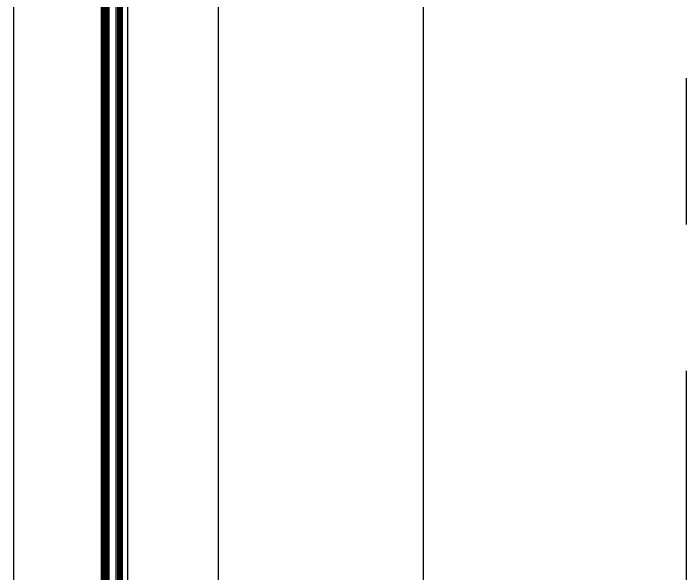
# Model space of a CAD drawing. Header units: millimetres. Extents: x 434053 to 1059003, y -2417481 to 936527.
# Drawn here: x 640920 to 642070, y -2235093 to -2234135 of the extents above; entities that cross this region are included whole.
import ezdxf
from ezdxf.xclip import XClip

# ---------------------------------------------------------------- set-up
doc = ezdxf.new("R2010")
doc.units = ezdxf.units.MM
doc.header["$LTSCALE"] = 1000
doc.header["$MEASUREMENT"] = 0
doc.header["$XCLIPFRAME"] = 0
doc.linetypes.add('CENTER', pattern=[2, 1.25, -0.25, 0.25, -0.25])
doc.linetypes.add('HIDDEN', pattern=[9.525, 6.35, -3.175])
for name, color, linetype in [('EXTRUSION-V', 141, 'Continuous'), ('GLASS', 1, 'Continuous'), ('GLASS-V', 11, 'Continuous'), ('GRID', 8, 'CENTER'), ('HZHZNEWPLOTLAYER#@$TT', 7, 'Continuous'), ('SILICONE', 8, 'Continuous'), ('SILICONE-V', 9, 'Continuous')]:
    doc.layers.add(name, color=color, linetype=linetype)
doc.layers.add('S-COLS-PROJ', color=150, linetype='Continuous', lineweight=25)

# ---------------------------------------------------------------- blocks, each defined once
blk = doc.blocks.new('*U416')
at = {"layer": 'GLASS-V'}
h = blk.add_hatch(dxfattribs=at)
h.set_pattern_fill('HONEY', color=256, scale=10, angle=90, style=0)
h.set_pattern_definition([(90, (-8261.038, 34583.1971), (1.08253175, 1.875), [1.25, -2.5]), (330, (-8261.038, 34583.1971), (1.082531757, -1.874999996), [1.25, -2.5]), (30, (-8261.038, 34583.1971), (2.165063507, 4e-09), [-2.5, 1.25])])
edge = h.paths.add_edge_path()
edge.add_arc((14.8, 12.3), 0.2, 218, 270, ccw=False)
edge.add_line((14.6, 12.1), (13.3, 13.8))
edge.add_arc((13.5, 13.9), 0.2, 180, 218, ccw=False)
edge.add_line((13.3, 13.9), (13.3, 17.5))
edge.add_line((13.3, 17.5), (13.3, 21.1))
edge.add_arc((13.5, 21.1), 0.2, 142, 180, ccw=False)
edge.add_line((13.3, 21.2), (14.6, 22.9))
edge.add_arc((14.8, 22.8), 0.2, 90, 142, ccw=False)
edge.add_line((14.8, 23), (19.5, 23))
edge.add_arc((19.5, 22.8), 0.2, 0, 90, ccw=False)
edge.add_line((19.7, 22.7), (19.7, 12.2))
edge.add_arc((19.5, 12.3), 0.2, 270, 360, ccw=False)
edge.add_line((19.5, 12.1), (14.8, 12.1))
at = {"layer": 'SILICONE'}
h = blk.add_hatch(dxfattribs=at)
h.set_pattern_fill('DOTS', color=256, scale=3, angle=180, style=0)
h.set_pattern_definition([(180, (-2314.46293, 32414.2856), (-0.09375, -0.1875), [0, -0.1875])])
edge = h.paths.add_edge_path()
edge.add_arc((-1.9, 22.3), 15, -4.6162, 4.6162, ccw=False)
edge.add_arc((13.5, 21.1), 0.474, 140.8945, 181.1055, ccw=False)
edge.add_line((13.1, 21.4), (14.4, 23.1))
edge.add_arc((14.8, 22.7), 0.5, 90, 142, ccw=False)
edge.add_line((14.8, 23.2), (14.8, 23.5))
edge.add_line((14.8, 23.5), (13, 23.5))
h = blk.add_hatch(dxfattribs=at)
h.set_pattern_fill('DOTS', color=256, scale=3, angle=270, style=0)
h.set_pattern_definition([(270, (-2314.46293, 32414.2856), (0.1875, -0.09375), [0, -0.1875])])
edge = h.paths.add_edge_path()
edge.add_arc((-1.9, 12.7), 15, 355.3838, 364.6162)
edge.add_arc((13.5, 13.9), 0.474, 178.8945, 219.1055)
edge.add_line((13.1, 13.6), (14.4, 11.9))
edge.add_arc((14.8, 12.2), 0.5, 218, 270)
edge.add_line((14.8, 11.7), (14.8, 11.5))
edge.add_line((14.8, 11.5), (13, 11.5))
at = {"layer": 'SILICONE-V'}
h = blk.add_hatch(dxfattribs=at)
h.set_pattern_fill('ANSI37', color=256, scale=20, angle=135, style=0)
h.set_pattern_definition([(180, (-8259.038, 34605.197), (2e-12, -2.5), []), (270, (-8259.038, 34605.197), (2.5, 2e-12), [])])
edge = h.paths.add_edge_path()
edge.add_line((0, 24.5), (0, 10.5))
edge.add_line((0, 10.5), (1, 11.5))
edge.add_line((1, 11.5), (13, 11.5))
edge.add_arc((-2.8, 12.7), 15.8, 355.5337, 364.4663)
edge.add_line((13, 14), (13, 21))
edge.add_arc((-1.8, 22.3), 14.8, 355.2311, 364.7689)
edge.add_line((13, 23.5), (1, 23.5))
edge.add_line((1, 23.5), (0, 24.5))
at = {"layer": 'GLASS'}
for points in [[(1840.6, 23.5), (1, 23.5), (0, 24.5), (0, 32.5), (1, 33.5), (1840.6, 33.5)], [(1840.6, 11.5), (1, 11.5), (0, 10.5), (0, 6.5), (1, 5.5), (1840.6, 5.5)], [(1840.6, 4), (1, 4), (0, 3), (0, -1), (1, -2), (1840.6, -2)]]:
    blk.add_lwpolyline(points, dxfattribs=at)
at = {"layer": 'GLASS-V'}
for p, q in [((0, 31.5), (1840.6, 31.5)), ((0, 29.5), (1840.6, 29.5)), ((0, 27.5), (1840.6, 27.5)), ((0, 25.5), (1840.6, 25.5)), ((20, 20.7, 0), (19.7, 20.7, 0)), ((20, 20.1, 0), (19.7, 20.1, 0)), ((20, 14.9, 0), (19.7, 14.9, 0)), ((20, 14.3, 0), (19.7, 14.3, 0)), ((0, 9.5), (1840.6, 9.5)), ((0, 7.5), (1840.6, 7.5)), ((0, 2), (1840.6, 2)), ((0, 0), (1840.6, 0))]:
    blk.add_line(p, q, dxfattribs=at)
for points in [[(13, 17.5), (13, 21.1, -0.167343), (13.1, 21.4), (14.4, 23.1, -0.230868), (14.8, 23.2), (19.5, 23.2, -0.414214), (20, 22.7), (20, 17.5), (20, 12.2, -0.414214), (19.5, 11.7), (14.8, 11.7, -0.230868), (14.4, 11.9), (13.1, 13.6, -0.167343), (13, 13.9)], [(14.8, 12.1, -0.230868), (14.6, 12.1), (13.3, 13.8, -0.167343), (13.3, 13.9), (13.3, 17.5), (13.3, 21.1, -0.167343), (13.3, 21.2), (14.6, 22.9, -0.230868), (14.8, 23), (19.5, 23, -0.414214), (19.7, 22.7), (19.7, 12.2, -0.414214), (19.5, 12.1)]]:
    blk.add_lwpolyline(points, format="xyb", close=True, dxfattribs=at)
at = {"layer": 'GLASS-V', "linetype": 'HIDDEN', "const_width": 1.5}
blk.add_lwpolyline([(1, 4.8), (1840.6, 4.8)], dxfattribs=at)
at = {"layer": 'SILICONE'}
for points in [[(0, 24.5), (0, 10.5), (1, 11.5), (13, 11.5, 0.038996), (13, 14), (13, 21, 0.041641), (13, 23.5), (1, 23.5)], [(13, 23.5, -0.040306), (13, 21.1, -0.177276), (13.1, 21.4), (14.4, 23.1, -0.230868), (14.8, 23.2), (14.8, 23.5)], [(13, 11.5, 0.040306), (13, 13.9, 0.177276), (13.1, 13.6), (14.4, 11.9, 0.230868), (14.8, 11.7), (14.8, 11.5)]]:
    blk.add_lwpolyline(points, format="xyb", close=True, dxfattribs=at)
blk = doc.blocks.new('20221206.180606')
at = {"layer": 'EXTRUSION-V'}
for p, q in [((350, 2750.9, 0), (350, 0, 0)), ((195.5, 0, 0), (195.5, 1810.6, 0))]:
    blk.add_line(p, q, dxfattribs=at)
at = {"layer": 'EXTRUSION-V', "elevation": 0}
blk.add_lwpolyline([(0, 2700.6), (0, 0)], dxfattribs=at)
at = {"color": 0, "linetype": 'ByBlock', "rotation": 270}
blk.add_blockref('*U416', (152, 1840.6, 0), dxfattribs=at)
blk = doc.blocks.new('A$C6AE5520D')
at = {"layer": 'GRID'}
blk.add_line((16177.24, 2385.15), (16177.24, 32918.39), dxfattribs=at)
at = {"layer": 'S-COLS-PROJ'}
blk.add_line((15727.24, 22365.14), (15727.24, 17715.14), dxfattribs=at)
ref = blk.add_blockref('20221206.180606', (15027.24, 20454.57))
XClip(ref).set_block_clipping_path([(-226.0238018294, -66.3477637764), (3240.6415614071, 3538.5760641241)])

msp = doc.modelspace()

# ---------------------------------------------------------------- block references
at = {"layer": 'HZHZNEWPLOTLAYER#@$TT'}
msp.add_blockref('A$C6AE5520D', (625892.3, -2256381.3), dxfattribs=at)

doc.saveas('drawing.dxf')
